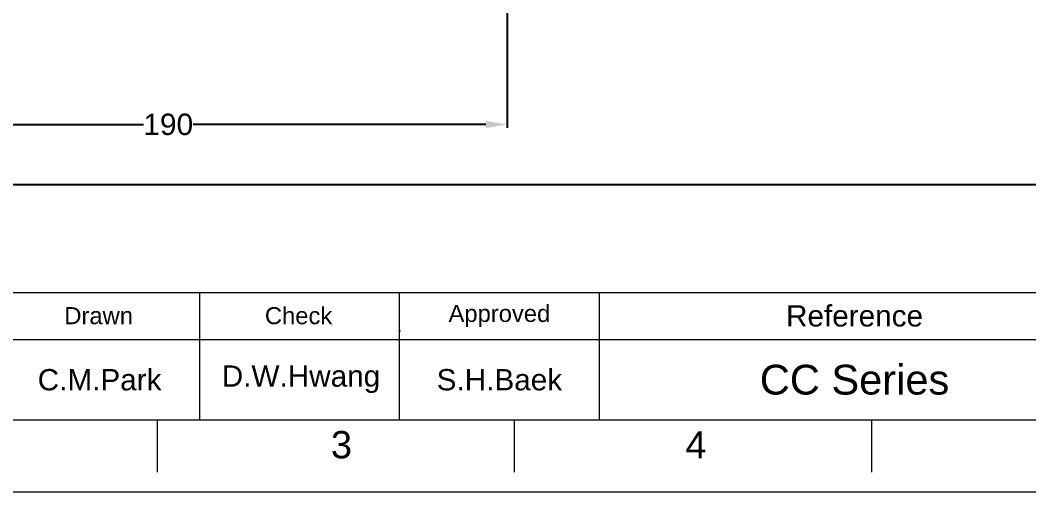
# Model space of a CAD drawing. Header units: millimetres. Extents: x -244938 to -244097, y -22577 to -21982.
# Drawn here: x -244756.3 to -244473.6, y -22576.8 to -22444.8 of the extents above; entities that cross this region are included whole.
import ezdxf

# ---------------------------------------------------------------- set-up
doc = ezdxf.new("R2010")
doc.units = ezdxf.units.MM
doc.layers.add('FORM', color=7, linetype='Continuous', lineweight=13)
doc.layers.add('TEXT', color=2, linetype='Continuous')
doc.layers.add('벽', color=2, linetype='Continuous')
doc.styles.get("Standard").update_dxf_attribs({"font": 'arial.ttf'})
doc.dimstyles.new('겸용-샤워욕조용1', dxfattribs={"dimscale": 0.6, "dimtxt": 10, "dimasz": 10, "dimexe": 1.5, "dimexo": 1.5, "dimgap": 1, "dimtad": 0, "dimtih": 1, "dimtoh": 1, "dimdec": 1, "dimdsep": 46, "dimtxsty": 'Standard', "dimcen": 2.5, "dimclrd": 5, "dimclre": 5, "dimclrt": 5, "dimadec": 1, "dimazin": 2, "dimtfac": 1, "dimtdec": 1, "dimtmove": 0, "dimatfit": 3, "dimfxl": 1.25, "dimarcsym": 0})

# ---------------------------------------------------------------- blocks, each defined once
blk = doc.blocks.new('*D22')
at = {"color": 5, "lineweight": -2, "transparency": 16777216}
for p, q in [((-244809.79, -22305.81), (-244809.79, -22474.88)), ((-244619.79, -22305.95), (-244619.79, -22474.88)), ((-244803.79, -22473.98), (-244721.72, -22473.98)), ((-244625.79, -22473.98), (-244707.85, -22473.98))]:
    blk.add_line(p, q, dxfattribs=at)
at = {"color": 5, "transparency": 16777216}
for points in [[(-244803.79, -22472.98), (-244803.79, -22474.98), (-244809.79, -22473.98)], [(-244625.79, -22472.98), (-244625.79, -22474.98), (-244619.79, -22473.98)]]:
    blk.add_solid(points, dxfattribs=at)
at = {"layer": 'Defpoints', "color": 0, "transparency": 16777216}
for p in [(-244809.79, -22304.91), (-244619.79, -22305.05), (-244619.79, -22473.98)]:
    blk.add_point(p, dxfattribs=at)
at = {"color": 5, "transparency": 16777216, "insert": (-244714.79, -22473.98), "char_height": 6, "attachment_point": 5}
blk.add_mtext('190', dxfattribs=at)

msp = doc.modelspace()

# ---------------------------------------------------------------- linework, layer by layer
at = {"layer": 'FORM'}
for p, q in [((-244762.04, -22521.04), (-244117.22, -22521.04)), ((-244706.02, -22521.04), (-244706.02, -22556.8)), ((-244650, -22556.8), (-244650, -22521.04)), ((-244593.98, -22556.8), (-244593.98, -22521.04)), ((-244818.05, -22534.16), (-244260.25, -22534.16))]:
    msp.add_line(p, q, dxfattribs=at)
at = {"layer": 'FORM', "color": 7, "linetype": 'Continuous'}
for p, q in [((-244117.22, -22556.8), (-244918.17, -22556.8)), ((-244717.94, -22556.8), (-244717.94, -22571.35)), ((-244617.82, -22556.8), (-244617.82, -22571.35)), ((-244517.7, -22556.8), (-244517.7, -22571.35)), ((-244938.2, -22576.83), (-244097.2, -22576.83))]:
    msp.add_line(p, q, dxfattribs=at)
at = {"layer": 'TEXT'}
msp.add_point((-244650, -22531.77), dxfattribs=at)
at = {"layer": '벽'}
msp.add_line((-244858.57, -22490.77), (-244193.86, -22490.77), dxfattribs=at)

# ---------------------------------------------------------------- texts
at = {"layer": 'FORM', "char_height": 7.63, "attachment_point": 5}
for s, insert in [('3', (-244666.25, -22563.68)), ('4', (-244566.9, -22563.68))]:
    msp.add_mtext_dynamic_manual_height_columns(s, width=50.0595, gutter_width=12.51, heights=[0], dxfattribs=dict(at, insert=insert))
at = {"layer": 'TEXT', "attachment_point": 5}
for s, width, insert, char_height in [('Drawn', 56.019, (-244734.29, -22527.54), 4.768), ('Check', 56.019, (-244678.27, -22527.54), 4.768), ('Approved', 56.019, (-244621.99, -22527.6), 4.768), ('Reference', 143.0272, (-244522.46, -22527.6), 5.959), ('C.M.Park', 56.019, (-244734.03, -22545.48), 5.959), ('D.W.Hwang', 56.019, (-244677.59, -22545.31), 5.959), ('S.H.Baek', 56.019, (-244621.99, -22545.48), 5.959), ('CC Series', 143.0272, (-244522.46, -22545.48), 8.343)]:
    msp.add_mtext_dynamic_manual_height_columns(s, width=width, gutter_width=29.8, heights=[0], dxfattribs=dict(at, insert=insert, char_height=char_height))

# ---------------------------------------------------------------- dimensions: what is measured, and where the dimension line sits
at = {"color": 1}
dim = msp.add_linear_dim(base=(-244619.79, -22473.98), p1=(-244809.79, -22304.91), p2=(-244619.79, -22305.05), dimstyle='겸용-샤워욕조용1', dxfattribs=at)
dim.commit()
dim.dimension.update_dxf_attribs({"geometry": '*D22', "text_midpoint": (-244714.79, -22473.98)})

doc.saveas('drawing.dxf')
